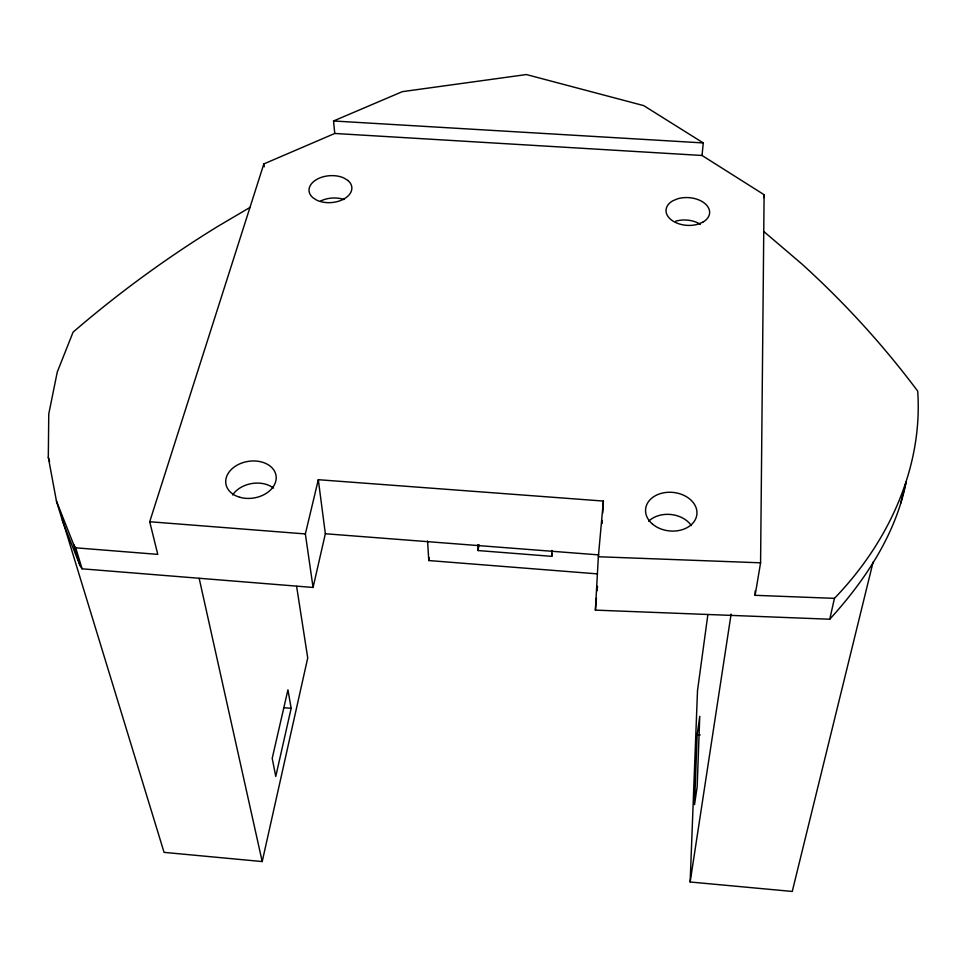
<?xml version="1.0" encoding="UTF-8"?>
<svg xmlns="http://www.w3.org/2000/svg" width="966" height="966" viewBox="0 0 966 966"><rect width="100%" height="100%" fill="white"/><g stroke="black" fill="none" stroke-linecap="round" stroke-linejoin="round"><path stroke-width="1.45" d="M763.961 231.647L801.937 264.044A1731.301 1241.878 -37.6 0 1 917.7 391.121C923.11 468.703 887.537 543.423 834.431 598.352L755.122 595.322L760.58 562.816L764.106 194.709L702.028 155.478L334.755 133.465L263.851 163.918L149.706 521.737L157.772 554.375L75.722 547.819L73.621 544.474L56.439 501.076L48.3 457.268L48.759 413.991L57.26 372.055L73.09 332.135A1902.537 1448.372 45 0 1 217.857 226.358L250.279 207.255M755.122 595.322L755.183 590.806M477.929 544.643L478.085 550.56L551.779 556.344L551.924 550.427M697.174 734.691L694.53 804.678L697.162 786.735L699.758 716.301L697.174 734.691L700.169 734.945M873.155 561.886L792.253 891.449L690.147 881.994L697.5 690.69L707.885 614.521M905.867 483.459C895.204 535.224 864.896 580.651 829.758 619.218L595.394 610.126L598.352 556.742L603.376 501.064L318.309 479.704L305.365 533.932L313.069 587.461L82.074 568.817L79.985 565.472L62.911 522.232L56.439 501.076M602.108 523.548L602.277 520.553M602.699 513.055L603.376 501.064M595.394 610.126L596.457 598.208M597.121 590.769L597.519 586.29M702.028 155.478L703.272 142.932L643.718 105.62L526.373 74.551L402.351 91.649L333.536 120.979L334.755 133.465M551.779 556.344L552.117 553.349M763.708 197.619L764.106 194.709M478.085 550.56L478.979 544.619M690.147 881.994L731.105 614.122M597.193 573.864L428.783 560.546L429.302 557.599M62.911 522.232L62.5 520.046L164.063 852.374L262.209 861.551L307.731 657.955L296.622 586.41M829.758 619.218L834.431 598.352M291.152 708.32L275.757 776.435L272.207 758.346L287.94 689.821L291.152 708.32L283.75 707.68M313.069 587.461L325.349 533.751L318.309 479.704M900.638 503.383L906.06 482.058M598.352 556.742L760.58 562.816M333.536 120.979L703.272 142.932M325.349 533.751L598.811 554.895M149.706 521.737L305.365 533.932M75.722 547.819L82.074 568.817M48.3 457.268L49.592 461.519M73.621 544.474L79.985 565.472M199.177 578.356L262.209 861.551M61.667 515.602L62.222 518.561M263.851 163.918L264.249 166.816M427.588 541.032L428.783 560.546M675.693 221.202A21.566 13.898 3.9 0 1 700.398 224.341M320.652 201A21.192 13.488 -4.6 0 1 343.993 199.539M648.645 521.254A25.406 19.272 6 0 1 691.354 525.589M232.637 494.99A25.056 18.475 -9.6 0 1 273.511 488.084M702.789 222.204L698.14 224.16A21.832 13.886 3.9 0 1 670.066 218.835A21.832 13.886 3.9 0 1 673.06 200.662L677.673 198.779A21.832 13.886 3.9 0 1 705.578 204.116A21.832 13.886 3.9 0 1 702.789 222.204M347.893 180.485L344.101 178.106A21.457 13.464 -4.5 0 0 315.954 179.893A21.457 13.464 -4.5 0 0 312.839 197.668L316.619 200.107A21.457 13.464 -4.5 0 0 344.947 198.38A21.457 13.464 -4.5 0 0 347.893 180.485M652.485 524.079A25.78 19.344 5.9 0 0 695.87 518.38A25.78 19.344 5.9 0 0 665.405 492.527A25.78 19.344 5.9 0 0 652.485 524.079M239.846 497.285A25.418 18.523 -9.4 0 0 276.155 476.516A25.418 18.523 -9.4 0 0 236.875 465.298A25.418 18.523 -9.4 0 0 239.846 497.285"/></g></svg>
